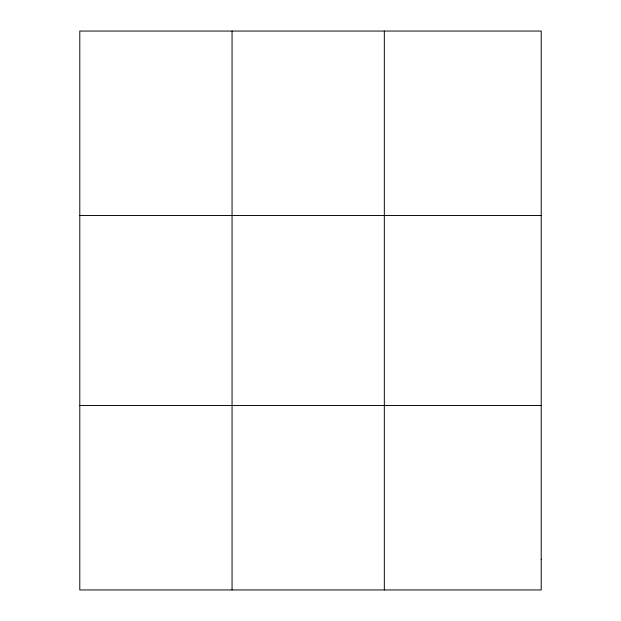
<?xml version="1.0" encoding="UTF-8"?>
<svg xmlns="http://www.w3.org/2000/svg" width="621" height="621" viewBox="0 0 621 621"><rect width="100%" height="100%" fill="white"/><g stroke="black" fill="none" stroke-linecap="round" stroke-linejoin="round"><path stroke-width="0.93" d="M232.06 31.05L232.06 589.95M384.329 31.05L384.329 589.95M79.791 215.487L541.209 215.487M79.791 405.513L541.209 405.513M541.209 559.211L541.209 589.95L79.791 589.95L79.791 31.05L541.209 31.05L541.209 559.211"/></g></svg>
